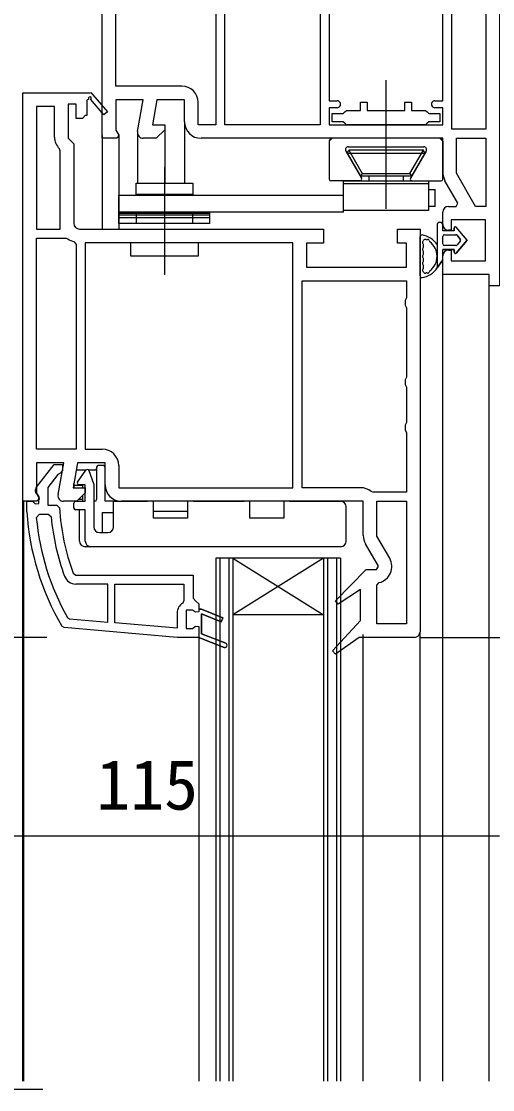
# Model space of a CAD drawing. Units: millimetres, scale not verified. Extents: x -525 to 525, y -783 to 779.
# Drawn here: x -324.2 to -241.2, y 281.6 to 469.9 of the extents above; entities that cross this region are included whole.
import ezdxf
from ezdxf.enums import TextEntityAlignment as Align

# ---------------------------------------------------------------- set-up
doc = ezdxf.new("R2010")
doc.units = ezdxf.units.MM
doc.header["$LTSCALE"] = 4
for name, color, linetype in [('0-2_YKK_11', 7, 'Continuous'), ('0-4_YKK_12', 2, 'Continuous'), ('0-5_YKK_13', 4, 'Continuous'), ('0-7_YKK_D', 6, 'Continuous')]:
    doc.layers.add(name, color=color, linetype=linetype)
doc.styles.add('ＭＳ ゴシック', font='')
doc.styles.get('ＭＳ ゴシック').set_extended_font_data('MS Gothic')

msp = doc.modelspace()

# ---------------------------------------------------------------- linework, layer by layer
at = {"layer": '0-2_YKK_11'}
for p, q in [((-251.4, 455.9), (-250, 455.9)), ((-270, 448.8), (-269.5, 449.3)), ((-250.5, 449.3), (-250, 448.8)), ((-250, 448.8), (-250, 443.273)), ((-250, 434.1), (-250, 436.3)), ((-264.5, 387.699), (-274.8, 387.699)), ((-315.131, 372.627), (-314.661, 372.299)), ((-316.146, 364.818), (-315.753, 364.564))]:
    msp.add_line(p, q, dxfattribs=at)
for points in [[(-290, 488.9), (-290, 451.7), (-293.1, 451.7), (-293.1, 455.6)], [(-250, 455.9), (-250, 488.9), (-270, 488.9), (-270, 455.9), (-268.6, 455.9)], [(-240, 487.3), (-240, 423.3), (-241.8, 423.3), (-241.8, 425.3), (-250, 425.3), (-250, 428.6)], [(-303.785, 450.474), (-302.793, 456.1), (-307.6, 456.1), (-307.6, 450.744), (-307.058, 449.876), (-307.377, 449.3), (-310, 449.3), (-310, 476.942), (-354.052, 479.25)], [(-296, 458.5), (-307.6, 458.5), (-307.6, 476.067)], [(-324, 385.299), (-324, 457.299), (-312.134, 457.299), (-312, 457.377), (-309.095, 453.958), (-309.705, 453.44), (-312.016, 456.16)], [(-312.394, 456.225), (-312.7, 456.049), (-312.7, 453.299), (-313, 453.299), (-313.5, 452.799), (-314.6, 452.799), (-314.6, 455.299), (-316, 455.299), (-316, 449.299), (-315, 448.299), (-315, 434.299)], [(-295.5, 452.2), (-295.5, 456.1), (-300.356, 456.1), (-301.132, 451.7), (-299, 451.7), (-299, 450.8), (-300.5, 449.3), (-302.8, 449.3)], [(-321.6, 454.9), (-321.6, 433.3), (-317.4, 433.299), (-317.4, 447.098), (-317.547, 447.452)], [(-318.4, 449.507), (-318.4, 454.899), (-321.6, 454.9)], [(-268.6, 454.7), (-270, 454.7), (-270, 451.7), (-250, 451.7), (-250, 454.7), (-251.4, 454.7)], [(-250, 443.273), (-250, 449.3), (-292.6, 449.3)], [(-249, 437.3), (-247.655, 437.3), (-247.327, 437.867), (-249.611, 441.823)], [(-314, 433.299), (-271, 433.299), (-271, 430.799), (-274, 430.799), (-274, 426.599), (-256.4, 426.599), (-256.4, 430.799), (-258, 430.799), (-258, 433.299), (-254, 433.299), (-254, 362.299)], [(-249, 429.6), (-248.5, 429.6), (-248.5, 427.7), (-242.5, 427.7), (-242.5, 434.9), (-248.5, 434.9), (-248.5, 433.1), (-249, 433.1)], [(-321.6, 394.499), (-321.6, 431.699), (-316.367, 431.699), (-316.064, 431.597)], [(-314.959, 431.037), (-314.6, 430.557), (-314.6, 394.499), (-321.6, 394.499)], [(-276.4, 387.699), (-276.4, 430.899), (-313, 430.899), (-313, 394.499), (-310, 394.499)], [(-274.8, 387.699), (-274.8, 424.199), (-256.4, 424.199), (-256.4, 421.165), (-256.65, 420.732), (-256.65, 419.866), (-256.4, 419.433), (-256.4, 407.165), (-256.65, 406.732), (-256.65, 405.866), (-256.4, 405.433), (-256.4, 399.165), (-256.65, 398.732), (-256.65, 397.866), (-256.4, 397.433), (-256.4, 386.899), (-262.309, 386.899), (-262.631, 387.017)], [(-317.785, 386.473), (-316.793, 392.099), (-321.6, 392.099), (-321.6, 386.743), (-321.176, 386.064), (-321.142, 385.599), (-321.6, 385.299), (-322.5, 385.299), (-324, 385.299)], [(-321.587, 387.816), (-318.475, 391.799), (-317, 391.799), (-317, 390.698), (-317.475, 390.199), (-317.845, 390.007), (-319.6, 387.761), (-319.6, 384.599), (-318.029, 384.599), (-317.53, 384.129)], [(-309.5, 388.199), (-309.5, 392.099), (-314.356, 392.099), (-315.132, 387.699), (-313, 387.699), (-313, 386.799), (-314.5, 385.299), (-316.8, 385.299)], [(-307.1, 391.599), (-307.1, 387.699), (-276.4, 387.699)], [(-323.299, 383.451), (-323.3, 383.484), (-323.3, 385.299), (-322.294, 385.299), (-321.798, 384.862), (-321.2, 384.899), (-321.2, 385.999), (-321.4, 386.399)], [(-264, 379.273), (-264, 385.299), (-306.6, 385.299)], [(-256.4, 385.299), (-256.4, 363.699), (-261.6, 363.699), (-261.6, 370.487), (-261.213, 370.974)], [(-259.355, 375.249), (-261.6, 379.139), (-261.6, 385.299), (-256.4, 385.299)], [(-319.013, 382.547), (-319.51, 382.999), (-321.117, 382.999), (-321.615, 382.454)], [(-255, 361.299), (-264.71, 361.299), (-268.905, 358.348), (-269.423, 358.939), (-264.5, 364.299), (-264.5, 369.765), (-268.412, 367.144), (-268.916, 367.749), (-263.513, 373.299), (-261.655, 373.299), (-261.327, 373.866), (-263.611, 377.823)], [(-314.661, 372.299), (-294, 372.299), (-294, 368.199), (-293.5, 367.699), (-293, 367.199), (-293, 366.299), (-292.5, 366.299), (-288.749, 364.77), (-289.051, 364.029), (-292.5, 365.435), (-292.5, 361.961), (-288.252, 360.271)], [(-315.753, 364.564), (-309, 363.973), (-309, 370.699), (-314.661, 370.699)], [(-307.8, 370.699), (-295.6, 370.699), (-295.6, 367.79), (-295.831, 367.369)], [(-296.8, 365.599), (-296.8, 362.906), (-307.8, 363.868), (-307.8, 370.699)], [(-288.252, 360.271), (-292.5, 361.961), (-292.5, 365.435), (-289.051, 364.029), (-288.749, 364.77), (-292.5, 366.299), (-293, 366.299), (-293, 365.799), (-293.59, 365.724), (-294.075, 366.099), (-295.2, 366.099), (-295.2, 362.899), (-294.075, 362.899), (-293.59, 363.274), (-293, 363.199), (-293, 361.299), (-288.548, 359.528), (-293, 361.299), (-296.8, 361.299), (-316.727, 363.043), (-317.115, 363.289)]]:
    msp.add_lwpolyline(points, dxfattribs=at)
for points in [[(-271.6, 488.9), (-271.6, 451.7), (-288.4, 451.7), (-288.4, 488.9)], [(-248.4, 450.9), (-248.4, 488.9), (-242.4, 488.9), (-242.4, 450.9)], [(-253.042, 451.7), (-266.958, 451.7), (-267.254, 451.95), (-267.55, 452.2), (-269.5, 452.2), (-269.5, 453.7), (-267.55, 453.7), (-267.254, 453.95), (-266.958, 454.2), (-264.5, 454.2), (-264.5, 455.7), (-263.3, 455.7), (-263.3, 454.2), (-256.7, 454.2), (-256.7, 455.7), (-255.5, 455.7), (-255.5, 454.2), (-253.042, 454.2), (-252.746, 453.95), (-252.45, 453.7), (-250.5, 453.7), (-250.5, 452.2), (-252.45, 452.2), (-252.746, 451.95)], [(-242.4, 449.3), (-242.4, 437.3), (-244.229, 437.3), (-247.6, 443.139), (-247.6, 449.3)]]:
    msp.add_lwpolyline(points, close=True, dxfattribs=at)
for centre, radius, start, end in [((-296, 455.6), 2.9, 0.00001, 89.99999), ((-312.178, 456.35), 0.25, 310.35704, 210.00003), ((-268.6, 455.3), 0.6, 269.99999, 90.00001), ((-251.4, 455.3), 0.6, 89.99999, 270.00001), ((-292.6, 452.2), 2.9, 180.00001, 269.99999), ((-302.8, 450.3), 1, 170.00002, 270), ((-315.5, 449.507), 2.9, 180.00001, 225.09912), ((-247.1, 443.273), 2.9, 179.99998, 209.99999), ((-249, 436.3), 1, 90.00001, 179.99999), ((-314, 434.299), 1, 180.00001, 269.99999), ((-249, 434.1), 1, 180.00001, 269.99999), ((-314, 434.299), 3.4, 232.62992, 253.6173), ((-249, 428.6), 1, 90.00001, 179.99999), ((-310, 391.599), 2.9, 0.00001, 89.99999), ((-306.6, 388.199), 2.9, 180.00001, 269.99999), ((-320.8, 387.199), 1, 141.91328, 233.13011), ((-316.8, 386.299), 1, 170.00002, 270), ((-264.5, 384.799), 2.9, 49.88082, 90.00002), ((-277.4, 386.499), 46, 183.79937, 210.30371), ((-277.4, 386.499), 44.4, 185.22781, 209.23073), ((-277.4, 386.499), 41.8, 185.42614, 200.1872), ((-277.4, 386.499), 40.2, 183.3806, 200.18717), ((-261.1, 379.273), 2.9, 179.99998, 209.99999), ((-261.866, 373.799), 2.9, 283.0206, 30.00002), ((-314.661, 372.799), 2.1, 200.18716, 270), ((-294.7, 365.599), 2.1, 122.57896, 179.99999), ((-255, 362.299), 1, 270.00001, 359.99999), ((-288.4, 359.899), 0.4, 248.30059, 68.30061), ((-288.4, 359.899), 0.4, 248.30059, 68.30061)]:
    msp.add_arc(centre, radius, start, end, dxfattribs=at)
at = {"layer": '0-4_YKK_12'}
for p, q in [((-260, 436.84), (-260, 459.559)), ((-295.5, 452.2), (-295.5, 441.4)), ((-303.8, 450.3), (-303.8, 441.4)), ((-299, 451.007), (-299, 441.4)), ((-310, 449.8), (-310, 433.299)), ((-307.1, 449.8), (-307.1, 433.299)), ((-299.05, 444.182), (-299.05, 425.255)), ((-250, 283.07), (-250, 425.8)), ((-241.8, 283.07), (-241.8, 423.8)), ((-324, 283.07), (-324, 385.799)), ((-323.8, 283.07), (-323.799, 385.299)), ((-268, 375.299), (-290, 375.299)), ((-290, 375.299), (-290, 283.07)), ((-289.3, 375.299), (-289.3, 283.07)), ((-287.7, 375.299), (-287.7, 283.07)), ((-271, 375.299), (-287, 365.299)), ((-287, 375.299), (-287, 283.07)), ((-271, 375.299), (-271, 283.07)), ((-270.3, 375.299), (-270.3, 283.07)), ((-268.7, 375.299), (-268.7, 283.07)), ((-268, 375.299), (-268, 283.07)), ((-264, 283.07), (-264, 361.799)), ((-254, 283.07), (-254, 362.299)), ((-293, 361.3), (-293, 283.07)), ((-320.486, 281.57), (-355.107, 281.57))]:
    msp.add_line(p, q, dxfattribs=at)
msp.add_lwpolyline([(-287, 375.299), (-271, 365.299), (-287, 365.299)], dxfattribs=at)
at = {"layer": '0-5_YKK_13'}
for p, q in [((-270, 448.8), (-270, 442.1)), ((-250, 442.1), (-250, 448.8)), ((-267.067, 447.05), (-264.296, 442.25)), ((-266.865, 446.7), (-266.576, 447.2)), ((-266.865, 446.7), (-253.135, 446.7)), ((-266.865, 446.7), (-264.498, 442.6)), ((-266.634, 447.8), (-253.366, 447.8)), ((-266.576, 447.2), (-264.209, 443.1)), ((-253.424, 447.2), (-266.576, 447.2)), ((-255.791, 443.1), (-253.424, 447.2)), ((-252.933, 447.05), (-255.704, 442.25)), ((-253.135, 446.7), (-255.502, 442.6)), ((-253.135, 446.7), (-253.424, 447.2)), ((-264.209, 443.1), (-264.498, 442.6)), ((-264.209, 443.1), (-255.791, 443.1)), ((-255.791, 443.1), (-255.502, 442.6)), ((-304.05, 441.4), (-294.05, 441.4)), ((-304.05, 439.4), (-304.05, 441.4)), ((-294.05, 441.4), (-294.05, 439.4)), ((-264.556, 441.8), (-269.7, 441.8)), ((-267.5, 436.3), (-267.5, 441.8)), ((-252.5, 441.3), (-267.5, 441.3)), ((-255.502, 442.6), (-264.498, 442.6)), ((-263, 441.9), (-263, 442.6)), ((-257, 442.6), (-257, 441.9)), ((-255.445, 441.8), (-250.3, 441.8)), ((-307.05, 439.3), (-267.5, 439.3)), ((-294.05, 439.4), (-304.05, 439.4)), ((-303.05, 439.4), (-303.05, 439.3)), ((-295.05, 439.4), (-295.05, 439.3)), ((-252.5, 440.3), (-251.36, 440.3)), ((-251.36, 437.3), (-251.36, 440.3)), ((-251.36, 437.3), (-252.401, 437.3)), ((-267.5, 436.3), (-307.05, 436.3)), ((-307.05, 436.1), (-291.05, 436.1)), ((-307.05, 435.8), (-291.05, 435.8)), ((-304.05, 436.1), (-304.05, 434.3)), ((-294.05, 434.3), (-294.05, 436.1)), ((-291.05, 434.3), (-291.05, 436.3)), ((-251, 434.001), (-251, 426.451)), ((-250, 433), (-250, 434)), ((-250, 433), (-250, 434)), ((-248, 433.498), (-248, 433)), ((-248, 433), (-248, 433.498)), ((-245.7, 431.35), (-247.644, 433.629)), ((-245.7, 431.35), (-247.644, 433.629)), ((-254, 425.036), (-254, 431.964)), ((-248, 433), (-250, 433)), ((-248, 433), (-250, 433)), ((-250, 430.7), (-250, 432)), ((-250, 430.7), (-250, 432)), ((-249.7, 432.3), (-247.7, 432.3)), ((-249.7, 432.3), (-247.7, 432.3)), ((-247.644, 429.071), (-245.7, 431.35)), ((-245.7, 431.35), (-247.644, 429.071)), ((-247.472, 432.195), (-246.918, 431.545)), ((-246.918, 431.545), (-247.472, 432.195)), ((-253.4, 430.132), (-253.4, 430.564)), ((-250, 429.7), (-248, 429.7)), ((-250, 427.9), (-250, 429.7)), ((-248, 429.7), (-250, 429.7)), ((-250, 427.9), (-250, 429.7)), ((-247.7, 430.4), (-249.7, 430.4)), ((-247.7, 430.4), (-249.7, 430.4)), ((-248, 429.7), (-248, 429.202)), ((-248, 429.202), (-248, 429.7)), ((-246.918, 431.155), (-247.472, 430.505)), ((-246.918, 431.155), (-247.472, 430.505)), ((-253.4, 428.9), (-253.4, 429.332)), ((-253.4, 427.668), (-253.4, 428.1)), ((-253.4, 426.436), (-253.4, 426.868)), ((-312.854, 390.799), (-314.585, 390.799)), ((-314.346, 388.672), (-312.874, 390.774)), ((-311.3, 390.799), (-312.402, 390.799)), ((-312.346, 390.705), (-311.518, 388.43)), ((-311, 391.299), (-311, 385.599)), ((-309.8, 391.599), (-310.7, 391.599)), ((-309.5, 385.299), (-309.5, 391.299)), ((-315, 388.099), (-315, 388.445)), ((-315, 388.099), (-315, 387.73)), ((-313.5, 388.099), (-315, 388.099)), ((-313, 388.199), (-314.1, 388.199)), ((-313.5, 388.099), (-313.5, 387.699)), ((-313, 385.299), (-313, 388.199)), ((-311.5, 388.328), (-311.5, 380.799)), ((-313.5, 386.299), (-313.5, 385.599)), ((-315, 384.099), (-315, 384.999)), ((-314.7, 385.299), (-313, 385.299)), ((-313.5, 385.599), (-314.2, 385.599)), ((-313.5, 385.599), (-313.5, 385.299)), ((-311.3, 385.299), (-311.5, 385.299)), ((-308, 385.299), (-309.5, 385.299)), ((-308, 385.299), (-302, 385.299)), ((-308, 380.799), (-308, 385.299)), ((-295, 385.299), (-295, 382.299)), ((-294, 385.299), (-295, 385.299)), ((-294, 385.299), (-285, 385.299)), ((-278, 385.299), (-278, 382.299)), ((-277, 385.299), (-278, 385.299)), ((-277, 385.299), (-268, 385.299)), ((-267, 378.299), (-267, 384.299)), ((-313, 383.799), (-314.7, 383.799)), ((-314, 378.299), (-314, 383.799)), ((-313, 378.299), (-313, 383.799)), ((-310, 383.299), (-308, 383.299)), ((-310, 383.299), (-310, 379.799)), ((-301, 383.549), (-295, 383.549)), ((-295, 382.299), (-301, 382.299)), ((-278, 382.299), (-284, 382.299)), ((-310.5, 379.799), (-309, 379.799)), ((-312, 377.299), (-313, 377.299)), ((-268, 377.299), (-312, 377.299))]:
    msp.add_line(p, q, dxfattribs=at)
for points in [[(-267.5, 441.8), (-252.5, 441.8), (-252.5, 436.6), (-267.5, 436.6)], [(-291.05, 434.3), (-307.05, 434.3), (-307.05, 439.3)], [(-291.05, 434.8), (-291.05, 435.3), (-307.05, 435.3), (-307.05, 434.8)], [(-251, 426.451), (-250, 427.9), (-251, 426.451)], [(-301, 382.299), (-301, 385.299), (-302, 385.299)], [(-284, 382.299), (-284, 385.299), (-285, 385.299)]]:
    msp.add_lwpolyline(points, dxfattribs=at)
msp.add_lwpolyline([(-305.05, 428.599), (-293.05, 428.599), (-293.05, 430.899), (-305.05, 430.899)], close=True, dxfattribs=at)
for centre, radius, start, end in [((-269.5, 448.8), 0.5, 90, 180), ((-250.5, 448.8), 0.5, 0, 90), ((-266.634, 447.3), 0.5, 90, 210), ((-253.366, 447.3), 0.5, 330, 90), ((-269.7, 442.1), 0.3, 180, 270), ((-264.556, 442.1), 0.3, 270, 30), ((-255.445, 442.1), 0.3, 150, 270), ((-250.3, 442.1), 0.3, 270, 0), ((-250.5, 434.001), 0.5, 0.11462, 179.88538), ((-250.5, 434), 0.5, 360, 180.11459), ((-250.5, 434), 0.5, 0.00002, 0.11467), ((-247.798, 433.498), 0.202, 40.46381, 180), ((-247.798, 433.498), 0.202, 40.46381, 180), ((-253.7, 431.964), 0.3, 81.79391, 180), ((-254.2, 428.5), 3.8, 32.63687, 81.79391), ((-253.1, 431.183), 0.3, 67.71823, 159.97791), ((-254.2, 428.5), 3.2, 66.85224, 67.71823), ((-252.824, 431.718), 0.3, 246.85224, 296.63299), ((-252.6, 431.271), 0.2, 3.36701, 116.63299), ((-249.7, 432), 0.3, 90, 180), ((-249.7, 432), 0.3, 90, 180), ((-247.7, 432), 0.3, 40.46381, 90), ((-247.7, 432), 0.3, 40.46381, 90), ((-247.146, 431.35), 0.3, 319.53619, 40.46381), ((-247.146, 431.35), 0.3, 319.53619, 40.46381), ((-253.4, 430.964), 0.2, 121.83486, 233.1301), ((-253.4, 429.732), 0.2, 126.8699, 233.1301), ((-253.7, 430.564), 0.3, 0, 53.1301), ((-253.7, 430.132), 0.3, 306.8699, 0), ((-253.7, 429.332), 0.3, 0, 53.1301), ((-253.664, 431.389), 0.3, 301.83486, 339.97791), ((-252.101, 431.301), 0.3, 183.36701, 233.14776), ((-254.2, 428.5), 3.2, 306.85224, 53.14776), ((-249.7, 430.7), 0.3, 180, 270), ((-249.7, 430.7), 0.3, 180, 270), ((-247.7, 430.7), 0.3, 270, 319.53619), ((-247.7, 430.7), 0.3, 270, 319.53619), ((-253.4, 428.5), 0.2, 126.8699, 233.1301), ((-253.7, 428.9), 0.3, 306.8699, 0), ((-253.7, 428.1), 0.3, 0, 53.1301), ((-253.7, 427.668), 0.3, 306.8699, 360), ((-247.798, 429.202), 0.202, 180.00003, 319.53622), ((-247.798, 429.202), 0.202, 180, 319.53619), ((-254.2, 428.5), 3.8, 278.20609, 327.36313), ((-253.4, 427.268), 0.2, 126.8699, 233.1301), ((-253.4, 426.036), 0.2, 126.8699, 238.16514), ((-253.7, 426.868), 0.3, 0, 53.1301), ((-253.7, 426.436), 0.3, 306.8699, 360), ((-253.664, 425.611), 0.3, 20.02209, 58.16514), ((-253.1, 425.817), 0.3, 200.02209, 292.28177), ((-252.6, 425.729), 0.2, 243.36701, 356.63299), ((-252.101, 425.699), 0.3, 126.85224, 176.63299), ((-253.7, 425.036), 0.3, 180, 278.20609), ((-254.2, 428.5), 3.2, 292.28177, 293.14776), ((-252.824, 425.282), 0.3, 63.36701, 113.14776), ((-312.628, 390.602), 0.3, 20, 145), ((-311.3, 391.099), 0.3, 270, 0), ((-310.7, 391.299), 0.3, 90, 180), ((-309.8, 391.299), 0.3, 0, 90), ((-314.1, 388.499), 0.3, 145, 270), ((-311.8, 388.328), 0.3, 0, 20), ((-314.7, 384.999), 0.3, 90, 180), ((-311.3, 385.599), 0.3, 270, 0), ((-268, 384.299), 1, 0, 90), ((-314.7, 384.099), 0.3, 180, 270), ((-310.5, 380.799), 1, 180, 270), ((-309, 380.799), 1, 270, 0), ((-313, 378.299), 1, 180, 270), ((-312, 378.299), 1, 180, 270), ((-268, 378.299), 1, 270, 0)]:
    msp.add_arc(centre, radius, start, end, dxfattribs=at)
at = {"layer": '0-7_YKK_D'}
for p, q in [((-319.782, 361.3), (-376, 361.3)), ((-254, 361.299), (-38, 361.299)), ((-355.005, 326.299), (-240, 326.299))]:
    msp.add_line(p, q, dxfattribs=at)

# ---------------------------------------------------------------- texts
at = {"layer": '0-7_YKK_D', "style": 'ＭＳ ゴシック'}
msp.add_text('115', height=8.798, dxfattribs=at).set_placement((-311.07, 328.299), align=Align.BOTTOM_LEFT)

doc.saveas('drawing.dxf')
